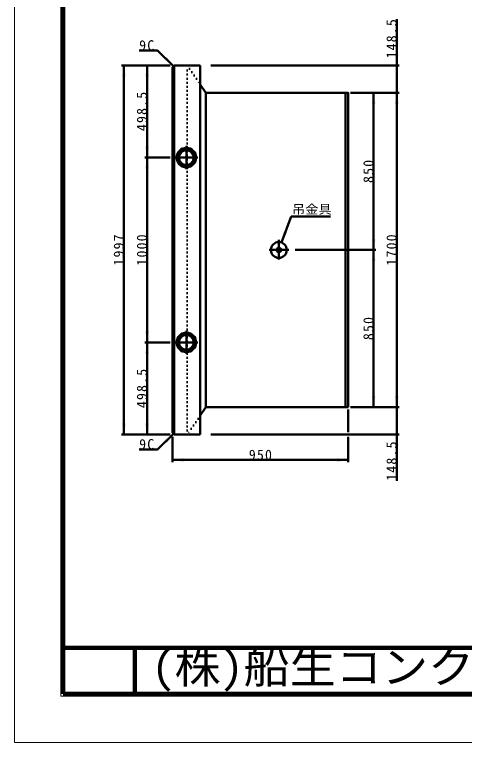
# Model space of a CAD drawing. Units: millimetres, scale not verified, with parts at other scales. Extents: x -2102 to 2102, y -1485 to 1485.
# Drawn here: x -2102 to -1130, y -1485 to 90 of the extents above; entities that cross this region are included whole.
import ezdxf
from ezdxf.enums import TextEntityAlignment as Align

# ---------------------------------------------------------------- set-up
doc = ezdxf.new("R2010")
doc.units = ezdxf.units.MM
doc.header["$LTSCALE"] = 5
doc.linetypes.add('DOTTED', pattern=[1.75, 0.25, -1.5])
doc.linetypes.add('LONG_DASHED_DOTTED', pattern=[15.25, 12, -1.5, 0.25, -1.5])
doc.layers.add('0-0_V-nasSTD', color=7, linetype='Continuous', lineweight=50)
doc.layers.add('0-1_0', color=7, linetype='Continuous', lineweight=100)
doc.styles.add('ＭＳ ゴシック', font='')
doc.styles.get('ＭＳ ゴシック').set_extended_font_data('MS Gothic')

msp = doc.modelspace()

# ---------------------------------------------------------------- linework, layer by layer
at = {"layer": '0-0_V-nasSTD', "lineweight": 100}
for p, q in [((-1997.5, 1380), (-1997.5, -1380)), ((-1997.5, -1380), (1997.5, -1380))]:
    msp.add_line(p, q, dxfattribs=at)
at = {"layer": '0-0_V-nasSTD'}
for p, q in [((-1275.866, -20.063), (-1275.866, 79.937)), ((-1765.866, -20.063), (-1870.866, -20.063)), ((-1865.866, -20.063), (-1865.866, -818.863)), ((-1815.866, -219.463), (-1815.866, -20.063)), ((-1757.266, -20.063), (-1760.866, -23.663)), ((-1760.866, -23.663), (-1760.866, -815.263)), ((-1700.866, -20.063), (-1757.266, -20.063)), ((-1757.266, -20.063), (-1757.266, -818.863)), ((-1700.866, -818.863), (-1700.866, -20.063)), ((-1677.866, -20.063), (-1270.866, -20.063)), ((-1275.866, -79.463), (-1275.866, -20.063)), ((-1700.866, -61.643), (-1688.866, -79.463)), ((-1386.866, -759.463), (-1386.866, -79.463)), ((-1375.866, -79.463), (-1270.866, -79.463)), ((-1325.866, -419.463), (-1325.866, -79.463)), ((-1275.866, -759.463), (-1275.866, -79.463)), ((-1765.866, -219.463), (-1820.866, -219.463)), ((-1815.866, -619.463), (-1815.866, -219.463)), ((-1524.983, -403.3), (-1504.462, -346.918)), ((-1419.462, -346.918), (-1504.462, -346.918)), ((-1495.866, -419.463), (-1320.866, -419.463)), ((-1325.866, -759.463), (-1325.866, -419.463)), ((-1765.866, -619.463), (-1820.866, -619.463)), ((-1815.866, -818.863), (-1815.866, -619.463)), ((-1688.866, -759.463), (-1700.866, -777.283)), ((-1380.866, -813.863), (-1380.866, -764.463)), ((-1375.866, -759.463), (-1270.866, -759.463)), ((-1275.866, -759.463), (-1275.866, -818.863)), ((-1765.866, -818.863), (-1870.866, -818.863)), ((-1760.866, -815.263), (-1757.266, -818.863)), ((-1757.266, -818.863), (-1700.866, -818.863)), ((-1677.866, -818.863), (-1270.866, -818.863)), ((-1275.866, -818.863), (-1275.866, -918.863)), ((-1760.866, -878.863), (-1760.866, -823.863)), ((-1380.866, -878.863), (-1380.866, -823.863)), ((-1380.866, -873.863), (-1760.866, -873.863))]:
    msp.add_line(p, q, dxfattribs=at)
at = {"layer": '0-0_V-nasSTD', "linetype": 'DOTTED'}
for p, q in [((-1728.866, -818.863), (-1728.866, -20.063)), ((-1728.866, -20.063), (-1700.866, -61.643)), ((-1700.866, -777.283), (-1728.866, -818.863))]:
    msp.add_line(p, q, dxfattribs=at)
at = {"layer": '0-0_V-nasSTD', "linetype": 'LONG_DASHED_DOTTED'}
for p, q in [((-1730.866, -194.463), (-1730.866, -244.463)), ((-1755.866, -219.463), (-1705.866, -219.463)), ((-1530.866, -397.663), (-1530.866, -440.063)), ((-1552.066, -419.463), (-1509.666, -419.463)), ((-1730.866, -594.463), (-1730.866, -644.463)), ((-1755.866, -619.463), (-1705.866, -619.463))]:
    msp.add_line(p, q, dxfattribs=at)
at = {"layer": '0-0_V-nasSTD', "lineweight": 18}
for points in [[(-2102.5, -1485), (-2102.5, 1485), (2102.5, 1485), (2102.5, -1485)], [(-2002.5, -1385), (-2002.5, 1385), (2002.5, 1385), (2002.5, -1385)]]:
    msp.add_lwpolyline(points, close=True, dxfattribs=at)
at = {"layer": '0-0_V-nasSTD'}
for points in [[(-1759.066, -21.863), (-1793.007, 12.078), (-1833.007, 12.078)], [(-1380.866, -759.463), (-1380.866, -79.463), (-1688.866, -79.463)], [(-1380.866, -759.463), (-1688.866, -759.463), (-1688.866, -79.463)], [(-1759.066, -817.063), (-1793.007, -851.004), (-1833.007, -851.004)]]:
    msp.add_lwpolyline(points, dxfattribs=at)
for centre, radius in [((-1730.866, -219.463), 21), ((-1730.866, -219.463), 18), ((-1730.866, -219.463), 16), ((-1530.866, -419.463), 17.2), ((-1530.866, -419.463), 5), ((-1730.866, -619.463), 21), ((-1730.866, -619.463), 18), ((-1730.866, -619.463), 16)]:
    msp.add_circle(centre, radius, dxfattribs=at)
for points in [[(-1279.866, 3.937), (-1275.866, -20.063), (-1275.866, 3.937)], [(-1275.866, -20.063), (-1275.866, 3.937), (-1271.866, 3.937)], [(-1778.865, -7.721), (-1776.037, -4.892), (-1759.066, -21.863)], [(-1776.037, -4.892), (-1773.208, -2.064), (-1759.066, -21.863)], [(-1869.866, -44.063), (-1865.866, -44.063), (-1865.866, -20.063)], [(-1865.866, -44.063), (-1865.866, -20.063), (-1861.866, -44.063)], [(-1819.866, -44.063), (-1815.866, -44.063), (-1815.866, -20.063)], [(-1815.866, -44.063), (-1815.866, -20.063), (-1811.866, -44.063)], [(-1329.866, -103.463), (-1325.866, -103.463), (-1325.866, -79.463)], [(-1325.866, -103.463), (-1325.866, -79.463), (-1321.866, -103.463)], [(-1279.866, -103.463), (-1275.866, -103.463), (-1275.866, -79.463)], [(-1275.866, -103.463), (-1275.866, -79.463), (-1271.866, -103.463)], [(-1819.866, -195.463), (-1815.866, -219.463), (-1815.866, -195.463)], [(-1815.866, -219.463), (-1815.866, -195.463), (-1811.866, -195.463)], [(-1819.866, -243.463), (-1815.866, -243.463), (-1815.866, -219.463)], [(-1815.866, -243.463), (-1815.866, -219.463), (-1811.866, -243.463)], [(-1524.983, -403.3), (-1520.534, -379.379), (-1516.775, -380.747)], [(-1524.983, -403.3), (-1516.775, -380.747), (-1513.016, -382.115)], [(-1329.866, -395.463), (-1325.866, -419.463), (-1325.866, -395.463)], [(-1325.866, -419.463), (-1325.866, -395.463), (-1321.866, -395.463)], [(-1329.866, -443.463), (-1325.866, -443.463), (-1325.866, -419.463)], [(-1325.866, -443.463), (-1325.866, -419.463), (-1321.866, -443.463)], [(-1819.866, -595.463), (-1815.866, -619.463), (-1815.866, -595.463)], [(-1815.866, -619.463), (-1815.866, -595.463), (-1811.866, -595.463)], [(-1819.866, -643.463), (-1815.866, -643.463), (-1815.866, -619.463)], [(-1815.866, -643.463), (-1815.866, -619.463), (-1811.866, -643.463)], [(-1329.866, -735.463), (-1325.866, -759.463), (-1325.866, -735.463)], [(-1325.866, -759.463), (-1325.866, -735.463), (-1321.866, -735.463)], [(-1279.866, -735.463), (-1275.866, -759.463), (-1275.866, -735.463)], [(-1275.866, -759.463), (-1275.866, -735.463), (-1271.866, -735.463)], [(-1869.866, -794.863), (-1865.866, -818.863), (-1865.866, -794.863)], [(-1865.866, -818.863), (-1865.866, -794.863), (-1861.866, -794.863)], [(-1819.866, -794.863), (-1815.866, -818.863), (-1815.866, -794.863)], [(-1815.866, -818.863), (-1815.866, -794.863), (-1811.866, -794.863)], [(-1778.865, -831.205), (-1776.037, -834.033), (-1759.066, -817.063)], [(-1776.037, -834.033), (-1773.208, -836.862), (-1759.066, -817.063)], [(-1279.866, -842.863), (-1275.866, -842.863), (-1275.866, -818.863)], [(-1275.866, -842.863), (-1275.866, -818.863), (-1271.866, -842.863)], [(-1760.866, -873.863), (-1736.866, -873.863), (-1736.866, -869.863)], [(-1760.866, -873.863), (-1736.866, -877.863), (-1736.866, -873.863)], [(-1404.866, -873.863), (-1404.866, -869.863), (-1380.866, -873.863)], [(-1404.866, -877.863), (-1404.866, -873.863), (-1380.866, -873.863)]]:
    msp.add_solid(points, dxfattribs=at)
at = {"layer": '0-1_0'}
for p, q in [((-1997.5, -1280), (1997.5, -1280)), ((-1842.5, -1280), (-1842.5, -1380))]:
    msp.add_line(p, q, dxfattribs=at)

# ---------------------------------------------------------------- texts
at = {"layer": '0-0_V-nasSTD', "style": 'ＭＳ ゴシック'}
for s, height, width, p in [('吊金具', 19.06, 1.1, (-1502.462, -346.918)), ('(株)船生コンクリート工業', 69.65, 1.05, (-1806.5, -1377.45))]:
    msp.add_text(s, height=height, dxfattribs=dict(at, width=width)).set_placement(p, align=Align.BOTTOM_LEFT)
at = {"layer": '0-0_V-nasSTD', "char_height": 21.99, "attachment_point": 7, "rotation": 90, "style": 'ＭＳ ゴシック'}
for s, insert in [('\\T1.17;148.5', (-1275.866, -5.063)), ('\\T1.17;498.5', (-1815.866, -162.263)), ('\\T1.17;850', (-1325.866, -274.463)), ('\\T1.17;1997', (-1865.866, -453.213)), ('\\T1.17;1000', (-1815.866, -453.213)), ('\\T1.17;1700', (-1275.866, -453.213)), ('\\T1.17;850', (-1325.866, -614.463)), ('\\T1.17;498.5', (-1815.866, -761.663)), ('\\T1.17;148.5', (-1275.866, -918.863))]:
    msp.add_mtext(s, dxfattribs=dict(at, insert=insert))
at = {"layer": '0-0_V-nasSTD', "char_height": 21.99, "attachment_point": 7, "style": 'ＭＳ ゴシック'}
for s, insert in [('\\T1.17;9C', (-1833.007, 12.078)), ('\\T1.17;9C', (-1833.007, -851.004)), ('\\T1.17;950', (-1595.866, -873.863))]:
    msp.add_mtext(s, dxfattribs=dict(at, insert=insert))

doc.saveas('drawing.dxf')
